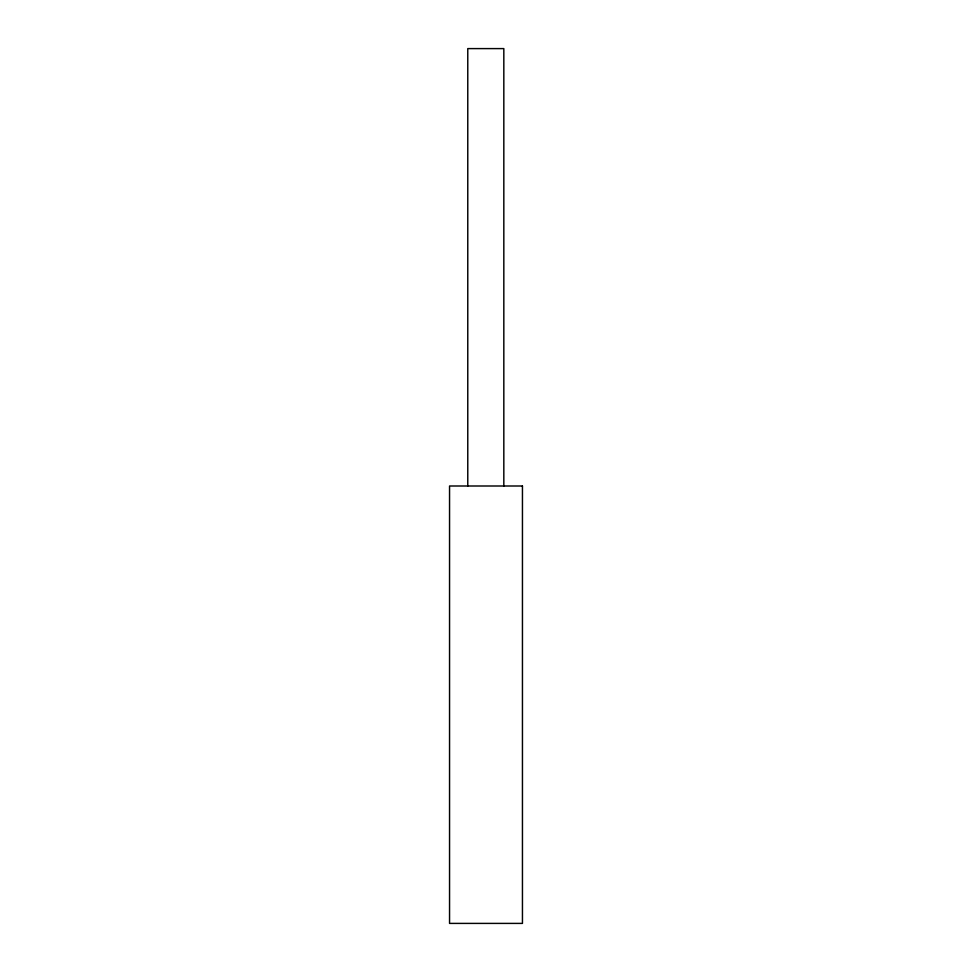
<?xml version="1.0" encoding="UTF-8"?>
<svg xmlns="http://www.w3.org/2000/svg" width="972" height="972" viewBox="0 0 972 972"><rect width="100%" height="100%" fill="white"/><g stroke="black" fill="none" stroke-linecap="round" stroke-linejoin="round"><path stroke-width="1.46" d="M503.824 486L503.824 48.6L467.775 48.6L467.775 486M522.45 486L449.55 486L449.55 923.4L522.45 923.4L522.45 486"/></g></svg>
